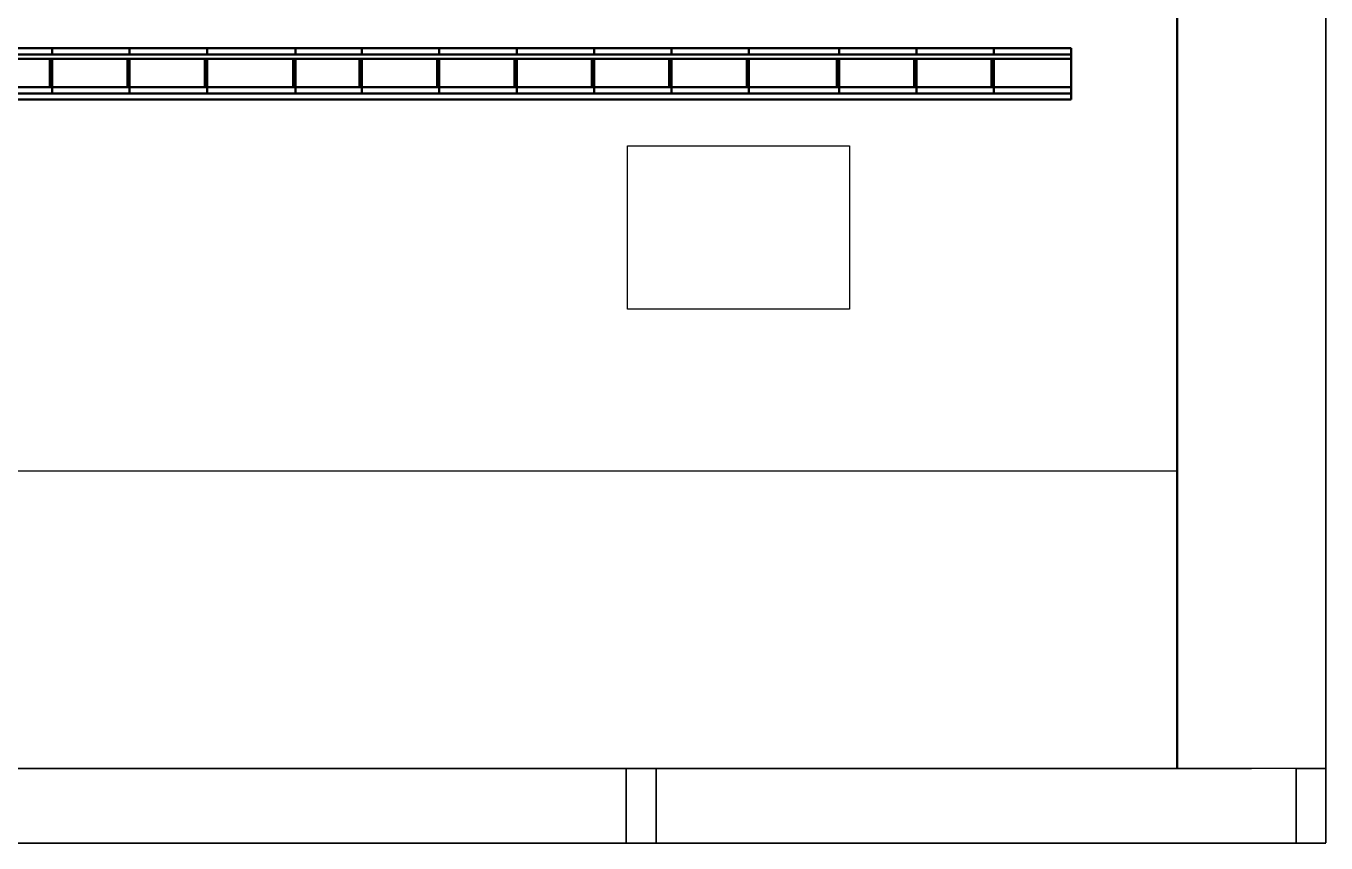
# Model space of a CAD drawing. Header units: millimetres. Extents: x 11 to 67028, y -2 to 23998.
# Drawn here: x 49563 to 67028, y -2 to 10978 of the extents above; entities that cross this region are included whole.
import ezdxf

# ---------------------------------------------------------------- set-up
doc = ezdxf.new("R2010")
doc.units = ezdxf.units.MM
for name, color, linetype, lineweight in [('cu', 7, 'Continuous', 35), ('图层1', 2, 'Continuous', 35), ('图层5', 4, 'Continuous', 35)]:
    doc.layers.add(name, color=color, linetype=linetype, lineweight=lineweight)

msp = doc.modelspace()

# ---------------------------------------------------------------- linework, layer by layer
at = {"color": 7, "linetype": 'Continuous', "lineweight": 50}
for p, q in [((65027, 998), (65027, 22161)), ((63606, 10682), (25589, 10682)), ((49915, 10682), (49915, 10597)), ((50955, 10682), (50955, 10597)), ((51995, 10682), (51995, 10597)), ((53183, 10682), (53183, 10597)), ((54075, 10682), (54075, 10597)), ((55095, 10682), (55095, 10687)), ((55115, 10682), (55115, 10597)), ((56155, 10682), (56155, 10597)), ((57195, 10682), (57195, 10597)), ((58235, 10682), (58235, 10597)), ((59275, 10682), (59275, 10597)), ((60486, 10683), (60486, 10598)), ((61526, 10682), (61526, 10597)), ((62566, 10682), (62566, 10597)), ((63606, 10682), (63606, 9992)), ((25589, 10597), (63606, 10597)), ((25589, 10536), (63606, 10536)), ((49885, 10156), (49885, 10536)), ((49915, 10536), (49915, 10156)), ((50925, 10156), (50925, 10536)), ((50955, 10536), (50955, 10156)), ((51965, 10159), (51965, 10536)), ((51995, 10536), (51995, 10159)), ((53153, 10156), (53153, 10536)), ((53183, 10536), (53183, 10156)), ((54045, 10156), (54045, 10536)), ((54075, 10536), (54075, 10156)), ((55085, 10156), (55085, 10536)), ((55115, 10536), (55115, 10156)), ((56125, 10156), (56125, 10536)), ((56155, 10536), (56155, 10156)), ((57165, 10156), (57165, 10536)), ((57195, 10536), (57195, 10156)), ((58205, 10156), (58205, 10536)), ((58235, 10536), (58235, 10156)), ((59245, 10156), (59245, 10536)), ((59275, 10536), (59275, 10156)), ((60456, 10157), (60456, 10537)), ((60486, 10537), (60486, 10157)), ((61496, 10156), (61496, 10536)), ((61526, 10536), (61526, 10156)), ((62536, 10156), (62536, 10536)), ((62566, 10536), (62566, 10156)), ((63606, 10155), (25589, 10155)), ((49915, 10073), (49915, 10155)), ((50955, 10073), (50955, 10155)), ((51995, 10073), (51995, 10155)), ((53183, 10073), (53183, 10155)), ((54075, 10073), (54075, 10155)), ((55115, 10073), (55115, 10155)), ((56155, 10073), (56155, 10155)), ((57195, 10073), (57195, 10155)), ((58235, 10073), (58235, 10155)), ((59275, 10073), (59275, 10155)), ((60486, 10074), (60486, 10156)), ((61526, 10073), (61526, 10155)), ((62566, 10073), (62566, 10155)), ((25589, 10073), (63606, 10073)), ((63606, 9992), (25589, 9992))]:
    msp.add_line(p, q, dxfattribs=at)
for p, q in [((65028, 4998), (65028, 21998, -7994043)), ((57642, 7173), (57642, 9366)), ((57642, 9366), (60628, 9366)), ((60628, 9366), (60628, 7173)), ((60628, 7173), (57642, 7173))]:
    msp.add_line(p, q)
for points in [[(65028, 22998), (67028, 22998), (67028, 998), (65028, 998)], [(65027, 998), (11, 998), (11, 4998), (65027, 4998)]]:
    msp.add_lwpolyline(points, close=True)
at = {"layer": 'cu'}
for p, q in [((57628, -2), (57628, 998)), ((58028, -2), (58028, 998)), ((67028, 998), (66628, 998)), ((66628, -2), (66628, 998)), ((67028, -2), (15, -2))]:
    msp.add_line(p, q, dxfattribs=at)
at = {"layer": '图层1'}
msp.add_line((66028, 998), (11, 998), dxfattribs=at)
at = {"layer": '图层5'}
msp.add_line((67028, -1), (67028, 23998), dxfattribs=at)

doc.saveas('drawing.dxf')
